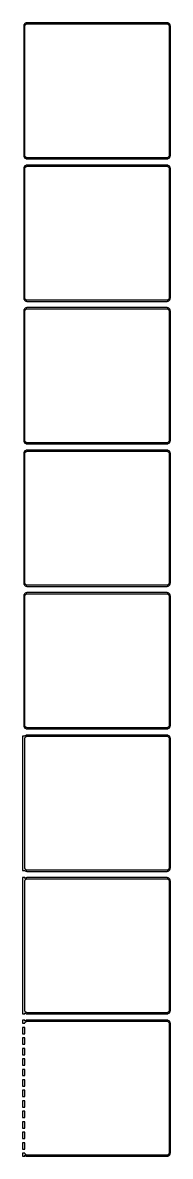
# Model space of a CAD drawing. Header units: metres. Extents: x -106 to 105, y 2963 to 6013.
# Drawn here: x -106 to 105, y 4391 to 6013 of the extents above; entities that cross this region are included whole.
import ezdxf

# ---------------------------------------------------------------- set-up
doc = ezdxf.new("R2010")
doc.units = ezdxf.units.M

msp = doc.modelspace()

# ---------------------------------------------------------------- linework, layer by layer
for p, q in [((-104.961, 6009.13), (-105, 6008.5)), ((-105, 6008.5), (-105, 5823.5)), ((-104.843, 6009.74), (-104.961, 6009.13)), ((-104.649, 6010.34), (-104.843, 6009.74)), ((-104.382, 6010.91), (-104.649, 6010.34)), ((-104.045, 6011.44), (-104.382, 6010.91)), ((-103.645, 6011.92), (-104.045, 6011.44)), ((-103.187, 6012.35), (-103.645, 6011.92)), ((-103.5, 6008), (-103.468, 6008.5)), ((-103.5, 5824), (-103.5, 6008)), ((-103.468, 6008.5), (-103.374, 6008.99)), ((-103.374, 6008.99), (-103.219, 6009.47)), ((-103.219, 6009.47), (-103.005, 6009.93)), ((-102.679, 6012.72), (-103.187, 6012.35)), ((-103.005, 6009.93), (-102.736, 6010.35)), ((-102.736, 6010.35), (-102.416, 6010.74)), ((-102.129, 6013.02), (-102.679, 6012.72)), ((-102.416, 6010.74), (-102.05, 6011.08)), ((-101.545, 6013.26), (-102.129, 6013.02)), ((-102.05, 6011.08), (-101.643, 6011.38)), ((-101.643, 6011.38), (-101.203, 6011.62)), ((-100.937, 6013.41), (-101.545, 6013.26)), ((-101.203, 6011.62), (-100.736, 6011.8)), ((-100.314, 6013.49), (-100.937, 6013.41)), ((-100.736, 6011.8), (-100.25, 6011.93)), ((100.314, 6013.49), (-100.314, 6013.49)), ((-100.25, 6011.93), (-99.7512, 6011.99)), ((-99.7512, 6011.99), (99.7512, 6011.99)), ((99.7512, 6011.99), (100.25, 6011.93)), ((100.25, 6011.93), (100.736, 6011.8)), ((100.937, 6013.41), (100.314, 6013.49)), ((100.736, 6011.8), (101.203, 6011.62)), ((101.545, 6013.26), (100.937, 6013.41)), ((101.203, 6011.62), (101.643, 6011.38)), ((102.129, 6013.02), (101.545, 6013.26)), ((101.643, 6011.38), (102.05, 6011.08)), ((102.05, 6011.08), (102.416, 6010.74)), ((102.679, 6012.72), (102.129, 6013.02)), ((102.416, 6010.74), (102.736, 6010.35)), ((103.187, 6012.35), (102.679, 6012.72)), ((102.736, 6010.35), (103.005, 6009.93)), ((103.005, 6009.93), (103.219, 6009.47)), ((103.645, 6011.92), (103.187, 6012.35)), ((103.219, 6009.47), (103.374, 6008.99)), ((103.374, 6008.99), (103.468, 6008.5)), ((103.468, 6008.5), (103.5, 6008)), ((103.5, 6008), (103.5, 5824)), ((104.045, 6011.44), (103.645, 6011.92)), ((104.382, 6010.91), (104.045, 6011.44)), ((104.649, 6010.34), (104.382, 6010.91)), ((104.843, 6009.74), (104.649, 6010.34)), ((104.961, 6009.13), (104.843, 6009.74)), ((105, 6008.5), (104.961, 6009.13)), ((105, 5823.5), (105, 6008.5)), ((-105, 5823.5), (-104.961, 5822.87)), ((-104.961, 5822.87), (-104.843, 5822.26)), ((-104.843, 5822.26), (-104.649, 5821.66)), ((-104.649, 5821.66), (-104.382, 5821.09)), ((-104.382, 5821.09), (-104.045, 5820.56)), ((-104.045, 5820.56), (-103.645, 5820.08)), ((-103.645, 5820.08), (-103.187, 5819.65)), ((-103.468, 5823.5), (-103.5, 5824)), ((-103.374, 5823.01), (-103.468, 5823.5)), ((-103.219, 5822.53), (-103.374, 5823.01)), ((-103.005, 5822.07), (-103.219, 5822.53)), ((-103.187, 5819.65), (-102.679, 5819.28)), ((-102.736, 5821.65), (-103.005, 5822.07)), ((-102.416, 5821.26), (-102.736, 5821.65)), ((-102.679, 5819.28), (-102.129, 5818.98)), ((-102.05, 5820.92), (-102.416, 5821.26)), ((-102.129, 5818.98), (-101.545, 5818.74)), ((-101.643, 5820.62), (-102.05, 5820.92)), ((-101.203, 5820.38), (-101.643, 5820.62)), ((-101.545, 5818.74), (-100.937, 5818.59)), ((-100.736, 5820.2), (-101.203, 5820.38)), ((-100.937, 5818.59), (-100.314, 5818.51)), ((-100.25, 5820.07), (-100.736, 5820.2)), ((-100.314, 5818.51), (100.314, 5818.51)), ((-99.7512, 5820.01), (-100.25, 5820.07)), ((99.7512, 5820.01), (-99.7512, 5820.01)), ((100.25, 5820.07), (99.7512, 5820.01)), ((100.736, 5820.2), (100.25, 5820.07)), ((100.314, 5818.51), (100.937, 5818.59)), ((101.203, 5820.38), (100.736, 5820.2)), ((100.937, 5818.59), (101.545, 5818.74)), ((101.643, 5820.62), (101.203, 5820.38)), ((101.545, 5818.74), (102.129, 5818.98)), ((102.05, 5820.92), (101.643, 5820.62)), ((102.416, 5821.26), (102.05, 5820.92)), ((102.129, 5818.98), (102.679, 5819.28)), ((102.736, 5821.65), (102.416, 5821.26)), ((102.679, 5819.28), (103.187, 5819.65)), ((103.005, 5822.07), (102.736, 5821.65)), ((103.219, 5822.53), (103.005, 5822.07)), ((103.187, 5819.65), (103.645, 5820.08)), ((103.374, 5823.01), (103.219, 5822.53)), ((103.468, 5823.5), (103.374, 5823.01)), ((103.5, 5824), (103.468, 5823.5)), ((103.645, 5820.08), (104.045, 5820.56)), ((104.045, 5820.56), (104.382, 5821.09)), ((104.382, 5821.09), (104.649, 5821.66)), ((104.649, 5821.66), (104.843, 5822.26)), ((104.843, 5822.26), (104.961, 5822.87)), ((104.961, 5822.87), (105, 5823.5)), ((-104.961, 5805.13), (-105, 5804.5)), ((-105, 5804.5), (-105, 5619.5)), ((-104.843, 5805.74), (-104.961, 5805.13)), ((-104.649, 5806.34), (-104.843, 5805.74)), ((-104.382, 5806.91), (-104.649, 5806.34)), ((-104.045, 5807.44), (-104.382, 5806.91)), ((-103.645, 5807.92), (-104.045, 5807.44)), ((-103.187, 5808.35), (-103.645, 5807.92)), ((-103.5, 5804), (-103.468, 5804.5)), ((-103.5, 5620), (-103.5, 5804)), ((-103.468, 5804.5), (-103.374, 5804.99)), ((-103.374, 5804.99), (-103.219, 5805.47)), ((-103.219, 5805.47), (-103.005, 5805.93)), ((-102.679, 5808.72), (-103.187, 5808.35)), ((-103.005, 5805.93), (-102.736, 5806.35)), ((-102.736, 5806.35), (-102.416, 5806.74)), ((-102.129, 5809.02), (-102.679, 5808.72)), ((-102.416, 5806.74), (-102.05, 5807.08)), ((-101.545, 5809.26), (-102.129, 5809.02)), ((-102.05, 5807.08), (-101.643, 5807.38)), ((-101.643, 5807.38), (-101.203, 5807.62)), ((-100.937, 5809.41), (-101.545, 5809.26)), ((-101.203, 5807.62), (-100.736, 5807.8)), ((-100.314, 5809.49), (-100.937, 5809.41)), ((-100.736, 5807.8), (-100.25, 5807.93)), ((100.314, 5809.49), (-100.314, 5809.49)), ((-100.25, 5807.93), (-99.7512, 5807.99)), ((-99.7512, 5807.99), (99.7512, 5807.99)), ((99.7512, 5807.99), (100.25, 5807.93)), ((100.25, 5807.93), (100.736, 5807.8)), ((100.937, 5809.41), (100.314, 5809.49)), ((100.736, 5807.8), (101.203, 5807.62)), ((101.545, 5809.26), (100.937, 5809.41)), ((101.203, 5807.62), (101.643, 5807.38)), ((102.129, 5809.02), (101.545, 5809.26)), ((101.643, 5807.38), (102.05, 5807.08)), ((102.05, 5807.08), (102.416, 5806.74)), ((102.679, 5808.72), (102.129, 5809.02)), ((102.416, 5806.74), (102.736, 5806.35)), ((103.187, 5808.35), (102.679, 5808.72)), ((102.736, 5806.35), (103.005, 5805.93)), ((103.005, 5805.93), (103.219, 5805.47)), ((103.645, 5807.92), (103.187, 5808.35)), ((103.219, 5805.47), (103.374, 5804.99)), ((103.374, 5804.99), (103.468, 5804.5)), ((103.468, 5804.5), (103.5, 5804)), ((103.5, 5804), (103.5, 5620)), ((104.045, 5807.44), (103.645, 5807.92)), ((104.382, 5806.91), (104.045, 5807.44)), ((104.649, 5806.34), (104.382, 5806.91)), ((104.843, 5805.74), (104.649, 5806.34)), ((104.961, 5805.13), (104.843, 5805.74)), ((105, 5804.5), (104.961, 5805.13)), ((105, 5619.5), (105, 5804.5)), ((-105, 5619.5), (-104.961, 5618.87)), ((-104.961, 5618.87), (-104.843, 5618.26)), ((-104.843, 5618.26), (-104.649, 5617.66)), ((-104.649, 5617.66), (-104.382, 5617.09)), ((-104.382, 5617.09), (-104.045, 5616.56)), ((-104.045, 5616.56), (-103.645, 5616.08)), ((-103.645, 5616.08), (-103.187, 5615.65)), ((-103.468, 5619.5), (-103.5, 5620)), ((-103.374, 5619.01), (-103.468, 5619.5)), ((-103.219, 5618.53), (-103.374, 5619.01)), ((-103.005, 5618.07), (-103.219, 5618.53)), ((-103.187, 5615.65), (-102.679, 5615.28)), ((-102.736, 5617.65), (-103.005, 5618.07)), ((-102.416, 5617.26), (-102.736, 5617.65)), ((-102.05, 5616.92), (-102.416, 5617.26)), ((-101.643, 5616.62), (-102.05, 5616.92)), ((-101.203, 5616.38), (-101.643, 5616.62)), ((-100.736, 5616.2), (-101.203, 5616.38)), ((-100.25, 5616.07), (-100.736, 5616.2)), ((-99.7512, 5616.01), (-100.25, 5616.07)), ((99.7512, 5616.01), (-99.7512, 5616.01)), ((100.25, 5616.07), (99.7512, 5616.01)), ((100.736, 5616.2), (100.25, 5616.07)), ((101.203, 5616.38), (100.736, 5616.2)), ((101.643, 5616.62), (101.203, 5616.38)), ((102.05, 5616.92), (101.643, 5616.62)), ((102.416, 5617.26), (102.05, 5616.92)), ((102.736, 5617.65), (102.416, 5617.26)), ((102.679, 5615.28), (103.187, 5615.65)), ((103.005, 5618.07), (102.736, 5617.65)), ((103.219, 5618.53), (103.005, 5618.07)), ((103.187, 5615.65), (103.645, 5616.08)), ((103.374, 5619.01), (103.219, 5618.53)), ((103.468, 5619.5), (103.374, 5619.01)), ((103.5, 5620), (103.468, 5619.5)), ((103.645, 5616.08), (104.045, 5616.56)), ((104.045, 5616.56), (104.382, 5617.09)), ((104.382, 5617.09), (104.649, 5617.66)), ((104.649, 5617.66), (104.843, 5618.26)), ((104.843, 5618.26), (104.961, 5618.87)), ((104.961, 5618.87), (105, 5619.5)), ((-104.961, 5601.13), (-105, 5600.5)), ((-105, 5600.5), (-105, 5415.5)), ((-104.843, 5601.74), (-104.961, 5601.13)), ((-104.649, 5602.34), (-104.843, 5601.74)), ((-104.382, 5602.91), (-104.649, 5602.34)), ((-104.045, 5603.44), (-104.382, 5602.91)), ((-103.645, 5603.92), (-104.045, 5603.44)), ((-103.187, 5604.35), (-103.645, 5603.92)), ((-103.5, 5600), (-103.468, 5600.5)), ((-103.5, 5416), (-103.5, 5600)), ((-103.468, 5600.5), (-103.374, 5600.99)), ((-103.374, 5600.99), (-103.219, 5601.47)), ((-103.219, 5601.47), (-103.005, 5601.93)), ((-102.679, 5604.72), (-103.187, 5604.35)), ((-103.005, 5601.93), (-102.736, 5602.35)), ((-102.736, 5602.35), (-102.416, 5602.74)), ((-102.679, 5615.28), (-102.129, 5614.98)), ((-102.129, 5605.02), (-102.679, 5604.72)), ((-102.416, 5602.74), (-102.05, 5603.08)), ((-102.129, 5614.98), (-101.545, 5614.74)), ((-101.545, 5605.26), (-102.129, 5605.02)), ((-102.05, 5603.08), (-101.643, 5603.38)), ((-101.643, 5603.38), (-101.203, 5603.62)), ((-101.545, 5614.74), (-100.937, 5614.59)), ((-100.937, 5605.41), (-101.545, 5605.26)), ((-101.203, 5603.62), (-100.736, 5603.8)), ((-100.937, 5614.59), (-100.314, 5614.51)), ((-100.314, 5605.49), (-100.937, 5605.41)), ((-100.736, 5603.8), (-100.25, 5603.93)), ((-100.314, 5614.51), (100.314, 5614.51)), ((100.314, 5605.49), (-100.314, 5605.49)), ((-100.25, 5603.93), (-99.7512, 5603.99)), ((-99.7512, 5603.99), (99.7512, 5603.99)), ((99.7512, 5603.99), (100.25, 5603.93)), ((100.25, 5603.93), (100.736, 5603.8)), ((100.314, 5614.51), (100.937, 5614.59)), ((100.937, 5605.41), (100.314, 5605.49)), ((100.736, 5603.8), (101.203, 5603.62)), ((100.937, 5614.59), (101.545, 5614.74)), ((101.545, 5605.26), (100.937, 5605.41)), ((101.203, 5603.62), (101.643, 5603.38)), ((101.545, 5614.74), (102.129, 5614.98)), ((102.129, 5605.02), (101.545, 5605.26)), ((101.643, 5603.38), (102.05, 5603.08)), ((102.05, 5603.08), (102.416, 5602.74)), ((102.129, 5614.98), (102.679, 5615.28)), ((102.679, 5604.72), (102.129, 5605.02)), ((102.416, 5602.74), (102.736, 5602.35)), ((103.187, 5604.35), (102.679, 5604.72)), ((102.736, 5602.35), (103.005, 5601.93)), ((103.005, 5601.93), (103.219, 5601.47)), ((103.645, 5603.92), (103.187, 5604.35)), ((103.219, 5601.47), (103.374, 5600.99)), ((103.374, 5600.99), (103.468, 5600.5)), ((103.468, 5600.5), (103.5, 5600)), ((103.5, 5600), (103.5, 5416)), ((104.045, 5603.44), (103.645, 5603.92)), ((104.382, 5602.91), (104.045, 5603.44)), ((104.649, 5602.34), (104.382, 5602.91)), ((104.843, 5601.74), (104.649, 5602.34)), ((104.961, 5601.13), (104.843, 5601.74)), ((105, 5600.5), (104.961, 5601.13)), ((105, 5415.5), (105, 5600.5)), ((-105, 5415.5), (-104.961, 5414.87)), ((-104.961, 5414.87), (-104.843, 5414.26)), ((-104.843, 5414.26), (-104.649, 5413.66)), ((-104.649, 5413.66), (-104.382, 5413.09)), ((-104.382, 5413.09), (-104.045, 5412.56)), ((-104.045, 5412.56), (-103.645, 5412.08)), ((-103.645, 5412.08), (-103.187, 5411.65)), ((-103.468, 5415.5), (-103.5, 5416)), ((-103.374, 5415.01), (-103.468, 5415.5)), ((-103.219, 5414.53), (-103.374, 5415.01)), ((-103.005, 5414.07), (-103.219, 5414.53)), ((-103.187, 5411.65), (-102.679, 5411.28)), ((-102.736, 5413.65), (-103.005, 5414.07)), ((-102.416, 5413.26), (-102.736, 5413.65)), ((-102.679, 5411.28), (-102.129, 5410.98)), ((-102.05, 5412.92), (-102.416, 5413.26)), ((-102.129, 5410.98), (-101.545, 5410.74)), ((-101.643, 5412.62), (-102.05, 5412.92)), ((-101.203, 5412.38), (-101.643, 5412.62)), ((-101.545, 5410.74), (-100.937, 5410.59)), ((-100.736, 5412.2), (-101.203, 5412.38)), ((-100.937, 5410.59), (-100.314, 5410.51)), ((-100.25, 5412.07), (-100.736, 5412.2)), ((-100.314, 5410.51), (100.314, 5410.51)), ((-99.7512, 5412.01), (-100.25, 5412.07)), ((99.7512, 5412.01), (-99.7512, 5412.01)), ((100.25, 5412.07), (99.7512, 5412.01)), ((100.736, 5412.2), (100.25, 5412.07)), ((100.314, 5410.51), (100.937, 5410.59)), ((101.203, 5412.38), (100.736, 5412.2)), ((100.937, 5410.59), (101.545, 5410.74)), ((101.643, 5412.62), (101.203, 5412.38)), ((101.545, 5410.74), (102.129, 5410.98)), ((102.05, 5412.92), (101.643, 5412.62)), ((102.416, 5413.26), (102.05, 5412.92)), ((102.129, 5410.98), (102.679, 5411.28)), ((102.736, 5413.65), (102.416, 5413.26)), ((102.679, 5411.28), (103.187, 5411.65)), ((103.005, 5414.07), (102.736, 5413.65)), ((103.219, 5414.53), (103.005, 5414.07)), ((103.187, 5411.65), (103.645, 5412.08)), ((103.374, 5415.01), (103.219, 5414.53)), ((103.468, 5415.5), (103.374, 5415.01)), ((103.5, 5416), (103.468, 5415.5)), ((103.645, 5412.08), (104.045, 5412.56)), ((104.045, 5412.56), (104.382, 5413.09)), ((104.382, 5413.09), (104.649, 5413.66)), ((104.649, 5413.66), (104.843, 5414.26)), ((104.843, 5414.26), (104.961, 5414.87)), ((104.961, 5414.87), (105, 5415.5)), ((-104.961, 5397.13), (-105, 5396.5)), ((-105, 5396.5), (-105, 5211.5)), ((-104.843, 5397.74), (-104.961, 5397.13)), ((-104.649, 5398.34), (-104.843, 5397.74)), ((-104.382, 5398.91), (-104.649, 5398.34)), ((-104.045, 5399.44), (-104.382, 5398.91)), ((-103.645, 5399.92), (-104.045, 5399.44)), ((-103.187, 5400.35), (-103.645, 5399.92)), ((-103.5, 5396), (-103.468, 5396.5)), ((-103.5, 5212), (-103.5, 5396)), ((-103.468, 5396.5), (-103.374, 5396.99)), ((-103.374, 5396.99), (-103.219, 5397.47)), ((-103.219, 5397.47), (-103.005, 5397.93)), ((-102.679, 5400.72), (-103.187, 5400.35)), ((-103.005, 5397.93), (-102.736, 5398.35)), ((-102.736, 5398.35), (-102.416, 5398.74)), ((-102.129, 5401.02), (-102.679, 5400.72)), ((-102.416, 5398.74), (-102.05, 5399.08)), ((-101.545, 5401.26), (-102.129, 5401.02)), ((-102.05, 5399.08), (-101.643, 5399.38)), ((-101.643, 5399.38), (-101.203, 5399.62)), ((-100.937, 5401.41), (-101.545, 5401.26)), ((-101.203, 5399.62), (-100.736, 5399.8)), ((-100.314, 5401.49), (-100.937, 5401.41)), ((-100.736, 5399.8), (-100.25, 5399.93)), ((100.314, 5401.49), (-100.314, 5401.49)), ((-100.25, 5399.93), (-99.7512, 5399.99)), ((-99.7512, 5399.99), (99.7512, 5399.99)), ((99.7512, 5399.99), (100.25, 5399.93)), ((100.25, 5399.93), (100.736, 5399.8)), ((100.937, 5401.41), (100.314, 5401.49)), ((100.736, 5399.8), (101.203, 5399.62)), ((101.545, 5401.26), (100.937, 5401.41)), ((101.203, 5399.62), (101.643, 5399.38)), ((102.129, 5401.02), (101.545, 5401.26)), ((101.643, 5399.38), (102.05, 5399.08)), ((102.05, 5399.08), (102.416, 5398.74)), ((102.679, 5400.72), (102.129, 5401.02)), ((102.416, 5398.74), (102.736, 5398.35)), ((103.187, 5400.35), (102.679, 5400.72)), ((102.736, 5398.35), (103.005, 5397.93)), ((103.005, 5397.93), (103.219, 5397.47)), ((103.645, 5399.92), (103.187, 5400.35)), ((103.219, 5397.47), (103.374, 5396.99)), ((103.374, 5396.99), (103.468, 5396.5)), ((103.468, 5396.5), (103.5, 5396)), ((103.5, 5396), (103.5, 5212)), ((104.045, 5399.44), (103.645, 5399.92)), ((104.382, 5398.91), (104.045, 5399.44)), ((104.649, 5398.34), (104.382, 5398.91)), ((104.843, 5397.74), (104.649, 5398.34)), ((104.961, 5397.13), (104.843, 5397.74)), ((105, 5396.5), (104.961, 5397.13)), ((105, 5211.5), (105, 5396.5)), ((-105, 5211.5), (-104.961, 5210.87)), ((-104.961, 5210.87), (-104.843, 5210.26)), ((-104.843, 5210.26), (-104.649, 5209.66)), ((-103.468, 5211.5), (-103.5, 5212)), ((-103.374, 5211.01), (-103.468, 5211.5)), ((-103.219, 5210.53), (-103.374, 5211.01)), ((-103.005, 5210.07), (-103.219, 5210.53)), ((-102.736, 5209.65), (-103.005, 5210.07)), ((103.005, 5210.07), (102.736, 5209.65)), ((103.219, 5210.53), (103.005, 5210.07)), ((103.374, 5211.01), (103.219, 5210.53)), ((103.468, 5211.5), (103.374, 5211.01)), ((103.5, 5212), (103.468, 5211.5)), ((104.649, 5209.66), (104.843, 5210.26)), ((104.843, 5210.26), (104.961, 5210.87)), ((104.961, 5210.87), (105, 5211.5)), ((-104.843, 5193.74), (-104.961, 5193.13)), ((-104.649, 5194.34), (-104.843, 5193.74)), ((-104.649, 5209.66), (-104.382, 5209.09)), ((-104.382, 5194.91), (-104.649, 5194.34)), ((-104.382, 5209.09), (-104.045, 5208.56)), ((-104.045, 5195.44), (-104.382, 5194.91)), ((-104.045, 5208.56), (-103.645, 5208.08)), ((-103.645, 5195.92), (-104.045, 5195.44)), ((-103.645, 5208.08), (-103.187, 5207.65)), ((-103.187, 5196.35), (-103.645, 5195.92)), ((-103.219, 5193.47), (-103.005, 5193.93)), ((-103.187, 5207.65), (-102.679, 5207.28)), ((-102.679, 5196.72), (-103.187, 5196.35)), ((-103.005, 5193.93), (-102.736, 5194.35)), ((-102.416, 5209.26), (-102.736, 5209.65)), ((-102.736, 5194.35), (-102.416, 5194.74)), ((-102.679, 5207.28), (-102.129, 5206.98)), ((-102.129, 5197.02), (-102.679, 5196.72)), ((-102.05, 5208.92), (-102.416, 5209.26)), ((-102.416, 5194.74), (-102.05, 5195.08)), ((-102.129, 5206.98), (-101.545, 5206.74)), ((-101.545, 5197.26), (-102.129, 5197.02)), ((-101.643, 5208.62), (-102.05, 5208.92)), ((-102.05, 5195.08), (-101.643, 5195.38)), ((-101.203, 5208.38), (-101.643, 5208.62)), ((-101.643, 5195.38), (-101.203, 5195.62)), ((-101.545, 5206.74), (-100.937, 5206.59)), ((-100.937, 5197.41), (-101.545, 5197.26)), ((-100.736, 5208.2), (-101.203, 5208.38)), ((-101.203, 5195.62), (-100.736, 5195.8)), ((-100.937, 5206.59), (-100.314, 5206.51)), ((-100.314, 5197.49), (-100.937, 5197.41)), ((-100.25, 5208.07), (-100.736, 5208.2)), ((-100.736, 5195.8), (-100.25, 5195.93)), ((-100.314, 5206.51), (100.314, 5206.51)), ((100.314, 5197.49), (-100.314, 5197.49)), ((-99.7512, 5208.01), (-100.25, 5208.07)), ((-100.25, 5195.93), (-99.7512, 5195.99)), ((99.7512, 5208.01), (-99.7512, 5208.01)), ((-99.7512, 5195.99), (99.7512, 5195.99)), ((100.25, 5208.07), (99.7512, 5208.01)), ((99.7512, 5195.99), (100.25, 5195.93)), ((100.736, 5208.2), (100.25, 5208.07)), ((100.25, 5195.93), (100.736, 5195.8)), ((100.314, 5206.51), (100.937, 5206.59)), ((100.937, 5197.41), (100.314, 5197.49)), ((101.203, 5208.38), (100.736, 5208.2)), ((100.736, 5195.8), (101.203, 5195.62)), ((100.937, 5206.59), (101.545, 5206.74)), ((101.545, 5197.26), (100.937, 5197.41)), ((101.643, 5208.62), (101.203, 5208.38)), ((101.203, 5195.62), (101.643, 5195.38)), ((101.545, 5206.74), (102.129, 5206.98)), ((102.129, 5197.02), (101.545, 5197.26)), ((102.05, 5208.92), (101.643, 5208.62)), ((101.643, 5195.38), (102.05, 5195.08)), ((102.416, 5209.26), (102.05, 5208.92)), ((102.05, 5195.08), (102.416, 5194.74)), ((102.129, 5206.98), (102.679, 5207.28)), ((102.679, 5196.72), (102.129, 5197.02)), ((102.736, 5209.65), (102.416, 5209.26)), ((102.416, 5194.74), (102.736, 5194.35)), ((102.679, 5207.28), (103.187, 5207.65)), ((103.187, 5196.35), (102.679, 5196.72)), ((102.736, 5194.35), (103.005, 5193.93)), ((103.005, 5193.93), (103.219, 5193.47)), ((103.187, 5207.65), (103.645, 5208.08)), ((103.645, 5195.92), (103.187, 5196.35)), ((103.645, 5208.08), (104.045, 5208.56)), ((104.045, 5195.44), (103.645, 5195.92)), ((104.045, 5208.56), (104.382, 5209.09)), ((104.382, 5194.91), (104.045, 5195.44)), ((104.382, 5209.09), (104.649, 5209.66)), ((104.649, 5194.34), (104.382, 5194.91)), ((104.843, 5193.74), (104.649, 5194.34)), ((104.961, 5193.13), (104.843, 5193.74)), ((-104.961, 5193.13), (-105, 5192.5)), ((-105, 5192.5), (-105, 5007.5)), ((-103.5, 5192), (-103.468, 5192.5)), ((-103.5, 5008), (-103.5, 5192)), ((-103.468, 5192.5), (-103.374, 5192.99)), ((-103.374, 5192.99), (-103.219, 5193.47)), ((103.219, 5193.47), (103.374, 5192.99)), ((103.374, 5192.99), (103.468, 5192.5)), ((103.468, 5192.5), (103.5, 5192)), ((103.5, 5192), (103.5, 5008)), ((105, 5192.5), (104.961, 5193.13)), ((105, 5007.5), (105, 5192.5)), ((-105, 5007.5), (-104.961, 5006.87)), ((-104.961, 5006.87), (-104.843, 5006.26)), ((-104.843, 5006.26), (-104.649, 5005.66)), ((-104.649, 5005.66), (-104.382, 5005.09)), ((-104.382, 5005.09), (-104.045, 5004.56)), ((-104.045, 5004.56), (-103.645, 5004.08)), ((-103.645, 5004.08), (-103.187, 5003.65)), ((-103.468, 5007.5), (-103.5, 5008)), ((-103.374, 5007.01), (-103.468, 5007.5)), ((-103.219, 5006.53), (-103.374, 5007.01)), ((-103.005, 5006.07), (-103.219, 5006.53)), ((-103.187, 5003.65), (-102.679, 5003.28)), ((-102.736, 5005.65), (-103.005, 5006.07)), ((-102.416, 5005.26), (-102.736, 5005.65)), ((-102.679, 5003.28), (-102.129, 5002.98)), ((-102.05, 5004.92), (-102.416, 5005.26)), ((-102.129, 5002.98), (-101.545, 5002.74)), ((-101.643, 5004.62), (-102.05, 5004.92)), ((-101.203, 5004.38), (-101.643, 5004.62)), ((-101.545, 5002.74), (-100.937, 5002.59)), ((-100.736, 5004.2), (-101.203, 5004.38)), ((-100.937, 5002.59), (-100.314, 5002.51)), ((-100.25, 5004.07), (-100.736, 5004.2)), ((-100.314, 5002.51), (100.314, 5002.51)), ((-99.7512, 5004.01), (-100.25, 5004.07)), ((99.7512, 5004.01), (-99.7512, 5004.01)), ((100.25, 5004.07), (99.7512, 5004.01)), ((100.736, 5004.2), (100.25, 5004.07)), ((100.314, 5002.51), (100.937, 5002.59)), ((101.203, 5004.38), (100.736, 5004.2)), ((100.937, 5002.59), (101.545, 5002.74)), ((101.643, 5004.62), (101.203, 5004.38)), ((101.545, 5002.74), (102.129, 5002.98)), ((102.05, 5004.92), (101.643, 5004.62)), ((102.416, 5005.26), (102.05, 5004.92)), ((102.129, 5002.98), (102.679, 5003.28)), ((102.736, 5005.65), (102.416, 5005.26)), ((102.679, 5003.28), (103.187, 5003.65)), ((103.005, 5006.07), (102.736, 5005.65)), ((103.219, 5006.53), (103.005, 5006.07)), ((103.187, 5003.65), (103.645, 5004.08)), ((103.374, 5007.01), (103.219, 5006.53)), ((103.468, 5007.5), (103.374, 5007.01)), ((103.5, 5008), (103.468, 5007.5)), ((103.645, 5004.08), (104.045, 5004.56)), ((104.045, 5004.56), (104.382, 5005.09)), ((104.382, 5005.09), (104.649, 5005.66)), ((104.649, 5005.66), (104.843, 5006.26)), ((104.843, 5006.26), (104.961, 5006.87)), ((104.961, 5006.87), (105, 5007.5)), ((-103.5, 4992.06), (-106.5, 4992.06)), ((-106.5, 4992.06), (-106.5, 4799.94)), ((-103.187, 4992.35), (-103.5, 4992.06)), ((-103.5, 4988), (-103.468, 4988.5)), ((-103.5, 4804), (-103.5, 4988)), ((-103.468, 4988.5), (-103.374, 4988.99)), ((-103.374, 4988.99), (-103.219, 4989.47)), ((-103.219, 4989.47), (-103.005, 4989.93)), ((-102.679, 4992.72), (-103.187, 4992.35)), ((-103.005, 4989.93), (-102.736, 4990.35)), ((-102.736, 4990.35), (-102.416, 4990.74)), ((-102.129, 4993.02), (-102.679, 4992.72)), ((-102.416, 4990.74), (-102.05, 4991.08)), ((-101.545, 4993.26), (-102.129, 4993.02)), ((-102.05, 4991.08), (-101.643, 4991.38)), ((-101.643, 4991.38), (-101.203, 4991.62)), ((-100.937, 4993.41), (-101.545, 4993.26)), ((-101.203, 4991.62), (-100.736, 4991.8)), ((-100.314, 4993.49), (-100.937, 4993.41)), ((-100.736, 4991.8), (-100.25, 4991.93)), ((100.314, 4993.49), (-100.314, 4993.49)), ((-100.25, 4991.93), (-99.7512, 4991.99)), ((-99.7512, 4991.99), (99.7512, 4991.99)), ((99.7512, 4991.99), (100.25, 4991.93)), ((100.25, 4991.93), (100.736, 4991.8)), ((100.937, 4993.41), (100.314, 4993.49)), ((100.736, 4991.8), (101.203, 4991.62)), ((101.545, 4993.26), (100.937, 4993.41)), ((101.203, 4991.62), (101.643, 4991.38)), ((102.129, 4993.02), (101.545, 4993.26)), ((101.643, 4991.38), (102.05, 4991.08)), ((102.05, 4991.08), (102.416, 4990.74)), ((102.679, 4992.72), (102.129, 4993.02)), ((102.416, 4990.74), (102.736, 4990.35)), ((103.187, 4992.35), (102.679, 4992.72)), ((102.736, 4990.35), (103.005, 4989.93)), ((103.005, 4989.93), (103.219, 4989.47)), ((103.645, 4991.92), (103.187, 4992.35)), ((103.219, 4989.47), (103.374, 4988.99)), ((103.374, 4988.99), (103.468, 4988.5)), ((103.468, 4988.5), (103.5, 4988)), ((103.5, 4988), (103.5, 4804)), ((104.045, 4991.44), (103.645, 4991.92)), ((104.382, 4990.91), (104.045, 4991.44)), ((104.649, 4990.34), (104.382, 4990.91)), ((104.843, 4989.74), (104.649, 4990.34)), ((104.961, 4989.13), (104.843, 4989.74)), ((105, 4988.5), (104.961, 4989.13)), ((105, 4803.5), (105, 4988.5)), ((-106.5, 4799.94), (-103.5, 4799.94)), ((-103.5, 4789.47), (-106.5, 4789.47)), ((-106.5, 4789.47), (-106.5, 4594.53)), ((-103.468, 4803.5), (-103.5, 4804)), ((-103.5, 4799.94), (-103.187, 4799.65)), ((-103.5, 4788.06), (-103.5, 4789.47)), ((-103.187, 4788.35), (-103.5, 4788.06)), ((-103.374, 4803.01), (-103.468, 4803.5)), ((-103.219, 4802.53), (-103.374, 4803.01)), ((-103.005, 4802.07), (-103.219, 4802.53)), ((-103.187, 4799.65), (-102.679, 4799.28)), ((-102.679, 4788.72), (-103.187, 4788.35)), ((-102.736, 4801.65), (-103.005, 4802.07)), ((-102.416, 4801.26), (-102.736, 4801.65)), ((-102.679, 4799.28), (-102.129, 4798.98)), ((-102.129, 4789.02), (-102.679, 4788.72)), ((-102.05, 4800.92), (-102.416, 4801.26)), ((-102.129, 4798.98), (-101.545, 4798.74)), ((-101.545, 4789.26), (-102.129, 4789.02)), ((-101.643, 4800.62), (-102.05, 4800.92)), ((-101.203, 4800.38), (-101.643, 4800.62)), ((-101.545, 4798.74), (-100.937, 4798.59)), ((-100.937, 4789.41), (-101.545, 4789.26)), ((-100.736, 4800.2), (-101.203, 4800.38)), ((-101.203, 4787.62), (-100.736, 4787.8)), ((-100.937, 4798.59), (-100.314, 4798.51)), ((-100.314, 4789.49), (-100.937, 4789.41)), ((-100.25, 4800.07), (-100.736, 4800.2)), ((-100.736, 4787.8), (-100.25, 4787.93)), ((-100.314, 4798.51), (100.314, 4798.51)), ((100.314, 4789.49), (-100.314, 4789.49)), ((-99.7512, 4800.01), (-100.25, 4800.07)), ((-100.25, 4787.93), (-99.7512, 4787.99)), ((99.7512, 4800.01), (-99.7512, 4800.01)), ((-99.7512, 4787.99), (99.7512, 4787.99)), ((100.25, 4800.07), (99.7512, 4800.01)), ((99.7512, 4787.99), (100.25, 4787.93)), ((100.736, 4800.2), (100.25, 4800.07)), ((100.25, 4787.93), (100.736, 4787.8)), ((100.314, 4798.51), (100.937, 4798.59)), ((100.937, 4789.41), (100.314, 4789.49)), ((101.203, 4800.38), (100.736, 4800.2)), ((100.736, 4787.8), (101.203, 4787.62)), ((100.937, 4798.59), (101.545, 4798.74)), ((101.545, 4789.26), (100.937, 4789.41)), ((101.643, 4800.62), (101.203, 4800.38)), ((101.545, 4798.74), (102.129, 4798.98)), ((102.129, 4789.02), (101.545, 4789.26)), ((102.05, 4800.92), (101.643, 4800.62)), ((102.416, 4801.26), (102.05, 4800.92)), ((102.129, 4798.98), (102.679, 4799.28)), ((102.679, 4788.72), (102.129, 4789.02)), ((102.736, 4801.65), (102.416, 4801.26)), ((102.679, 4799.28), (103.187, 4799.65)), ((103.187, 4788.35), (102.679, 4788.72)), ((103.005, 4802.07), (102.736, 4801.65)), ((103.219, 4802.53), (103.005, 4802.07)), ((103.187, 4799.65), (103.645, 4800.08)), ((103.645, 4787.92), (103.187, 4788.35)), ((103.374, 4803.01), (103.219, 4802.53)), ((103.468, 4803.5), (103.374, 4803.01)), ((103.5, 4804), (103.468, 4803.5)), ((103.645, 4800.08), (104.045, 4800.56)), ((104.045, 4787.44), (103.645, 4787.92)), ((104.045, 4800.56), (104.382, 4801.09)), ((104.382, 4801.09), (104.649, 4801.66)), ((104.649, 4801.66), (104.843, 4802.26)), ((104.843, 4802.26), (104.961, 4802.87)), ((104.961, 4802.87), (105, 4803.5)), ((-103.5, 4784), (-103.468, 4784.5)), ((-103.5, 4600), (-103.5, 4784)), ((-103.468, 4784.5), (-103.374, 4784.99)), ((-103.374, 4784.99), (-103.219, 4785.47)), ((-103.219, 4785.47), (-103.005, 4785.93)), ((-103.005, 4785.93), (-102.736, 4786.35)), ((-102.736, 4786.35), (-102.416, 4786.74)), ((-102.416, 4786.74), (-102.05, 4787.08)), ((-102.05, 4787.08), (-101.643, 4787.38)), ((-101.643, 4787.38), (-101.203, 4787.62)), ((101.203, 4787.62), (101.643, 4787.38)), ((101.643, 4787.38), (102.05, 4787.08)), ((102.05, 4787.08), (102.416, 4786.74)), ((102.416, 4786.74), (102.736, 4786.35)), ((102.736, 4786.35), (103.005, 4785.93)), ((103.005, 4785.93), (103.219, 4785.47)), ((103.219, 4785.47), (103.374, 4784.99)), ((103.374, 4784.99), (103.468, 4784.5)), ((103.468, 4784.5), (103.5, 4784)), ((103.5, 4784), (103.5, 4600)), ((104.382, 4786.91), (104.045, 4787.44)), ((104.649, 4786.34), (104.382, 4786.91)), ((104.843, 4785.74), (104.649, 4786.34)), ((104.961, 4785.13), (104.843, 4785.74)), ((105, 4784.5), (104.961, 4785.13)), ((105, 4599.5), (105, 4784.5)), ((-106.5, 4594.53), (-103.5, 4594.53)), ((-103.468, 4599.5), (-103.5, 4600)), ((-103.5, 4594.53), (-103.5, 4595.94)), ((-103.5, 4595.94), (-103.187, 4595.65)), ((-103.374, 4599.01), (-103.468, 4599.5)), ((-103.219, 4598.53), (-103.374, 4599.01)), ((-103.005, 4598.07), (-103.219, 4598.53)), ((-103.187, 4595.65), (-102.679, 4595.28)), ((-102.736, 4597.65), (-103.005, 4598.07)), ((-102.416, 4597.26), (-102.736, 4597.65)), ((-102.679, 4595.28), (-102.129, 4594.98)), ((-102.05, 4596.92), (-102.416, 4597.26)), ((-102.129, 4594.98), (-101.545, 4594.74)), ((-101.643, 4596.62), (-102.05, 4596.92)), ((-101.203, 4596.38), (-101.643, 4596.62)), ((-101.545, 4594.74), (-100.937, 4594.59)), ((-100.736, 4596.2), (-101.203, 4596.38)), ((-100.937, 4594.59), (-100.314, 4594.51)), ((-100.25, 4596.07), (-100.736, 4596.2)), ((-100.314, 4594.51), (100.314, 4594.51)), ((-99.7512, 4596.01), (-100.25, 4596.07)), ((99.7512, 4596.01), (-99.7512, 4596.01)), ((100.25, 4596.07), (99.7512, 4596.01)), ((100.736, 4596.2), (100.25, 4596.07)), ((100.314, 4594.51), (100.937, 4594.59)), ((101.203, 4596.38), (100.736, 4596.2)), ((100.937, 4594.59), (101.545, 4594.74)), ((101.643, 4596.62), (101.203, 4596.38)), ((101.545, 4594.74), (102.129, 4594.98)), ((102.05, 4596.92), (101.643, 4596.62)), ((102.416, 4597.26), (102.05, 4596.92)), ((102.129, 4594.98), (102.679, 4595.28)), ((102.736, 4597.65), (102.416, 4597.26)), ((102.679, 4595.28), (103.187, 4595.65)), ((103.005, 4598.07), (102.736, 4597.65)), ((103.219, 4598.53), (103.005, 4598.07)), ((103.187, 4595.65), (103.645, 4596.08)), ((103.374, 4599.01), (103.219, 4598.53)), ((103.468, 4599.5), (103.374, 4599.01)), ((103.5, 4600), (103.468, 4599.5)), ((103.645, 4596.08), (104.045, 4596.56)), ((104.045, 4596.56), (104.382, 4597.09)), ((104.382, 4597.09), (104.649, 4597.66)), ((104.649, 4597.66), (104.843, 4598.26)), ((104.843, 4598.26), (104.961, 4598.87)), ((104.961, 4598.87), (105, 4599.5)), ((-103.5, 4585.49), (-106.5, 4585.49)), ((-106.5, 4585.49), (-106.5, 4580.99)), ((-106.5, 4580.99), (-103.374, 4580.99)), ((-103.5, 4584.06), (-103.5, 4585.49)), ((-103.187, 4584.35), (-103.5, 4584.06)), ((-103.374, 4580.99), (-103.219, 4581.47)), ((-103.374, 4580.99), (-103.374, 4580.99)), ((-103.219, 4581.47), (-103.005, 4581.93)), ((-102.679, 4584.72), (-103.187, 4584.35)), ((-103.005, 4581.93), (-102.736, 4582.35)), ((-102.736, 4582.35), (-102.416, 4582.74)), ((-102.129, 4585.02), (-102.679, 4584.72)), ((-102.416, 4582.74), (-102.05, 4583.08)), ((-101.545, 4585.26), (-102.129, 4585.02)), ((-102.05, 4583.08), (-101.643, 4583.38)), ((-101.643, 4583.38), (-101.203, 4583.62)), ((-100.937, 4585.41), (-101.545, 4585.26)), ((-101.203, 4583.62), (-100.736, 4583.8)), ((-100.314, 4585.49), (-100.937, 4585.41)), ((-100.736, 4583.8), (-100.25, 4583.93)), ((100.314, 4585.49), (-100.314, 4585.49)), ((-100.25, 4583.93), (-99.7512, 4583.99)), ((-99.7512, 4583.99), (99.7512, 4583.99)), ((99.7512, 4583.99), (100.25, 4583.93)), ((100.25, 4583.93), (100.736, 4583.8)), ((100.937, 4585.41), (100.314, 4585.49)), ((100.736, 4583.8), (101.203, 4583.62)), ((101.545, 4585.26), (100.937, 4585.41)), ((101.203, 4583.62), (101.643, 4583.38)), ((102.129, 4585.02), (101.545, 4585.26)), ((101.643, 4583.38), (102.05, 4583.08)), ((102.05, 4583.08), (102.416, 4582.74)), ((102.679, 4584.72), (102.129, 4585.02)), ((102.416, 4582.74), (102.736, 4582.35)), ((103.187, 4584.35), (102.679, 4584.72)), ((102.736, 4582.35), (103.005, 4581.93)), ((103.005, 4581.93), (103.219, 4581.47)), ((103.645, 4583.92), (103.187, 4584.35)), ((103.219, 4581.47), (103.374, 4580.99)), ((103.374, 4580.99), (103.468, 4580.5)), ((103.468, 4580.5), (103.5, 4580)), ((103.5, 4580), (103.5, 4396)), ((104.045, 4583.44), (103.645, 4583.92)), ((104.382, 4582.91), (104.045, 4583.44)), ((104.649, 4582.34), (104.382, 4582.91)), ((104.843, 4581.74), (104.649, 4582.34)), ((104.961, 4581.13), (104.843, 4581.74)), ((105, 4580.5), (104.961, 4581.13)), ((105, 4395.5), (105, 4580.5)), ((-103.5, 4575.01), (-106.5, 4575.01)), ((-106.5, 4575.01), (-106.5, 4565.99)), ((-106.5, 4565.99), (-103.5, 4565.99)), ((-103.5, 4565.99), (-103.5, 4575.01)), ((-103.5, 4560.01), (-106.5, 4560.01)), ((-106.5, 4560.01), (-106.5, 4550.99)), ((-106.5, 4550.99), (-103.5, 4550.99)), ((-103.5, 4545.01), (-106.5, 4545.01)), ((-106.5, 4545.01), (-106.5, 4535.99)), ((-103.5, 4550.99), (-103.5, 4560.01)), ((-103.5, 4535.99), (-103.5, 4545.01)), ((-106.5, 4535.99), (-103.5, 4535.99)), ((-103.5, 4530.01), (-106.5, 4530.01)), ((-106.5, 4530.01), (-106.5, 4520.99)), ((-103.5, 4520.99), (-103.5, 4530.01)), ((-106.5, 4520.99), (-103.5, 4520.99)), ((-103.5, 4515.01), (-106.5, 4515.01)), ((-106.5, 4515.01), (-106.5, 4505.99)), ((-103.5, 4505.99), (-103.5, 4515.01)), ((-106.5, 4505.99), (-103.5, 4505.99)), ((-103.5, 4500.01), (-106.5, 4500.01)), ((-106.5, 4500.01), (-106.5, 4490.99)), ((-103.5, 4490.99), (-103.5, 4500.01)), ((-106.5, 4490.99), (-103.5, 4490.99)), ((-103.5, 4485.01), (-106.5, 4485.01)), ((-106.5, 4485.01), (-106.5, 4475.99)), ((-103.5, 4475.99), (-103.5, 4485.01)), ((-106.5, 4475.99), (-103.5, 4475.99)), ((-103.5, 4470.01), (-106.5, 4470.01)), ((-106.5, 4470.01), (-106.5, 4460.99)), ((-103.5, 4460.99), (-103.5, 4470.01)), ((-106.5, 4460.99), (-103.5, 4460.99)), ((-103.5, 4455.01), (-106.5, 4455.01)), ((-106.5, 4455.01), (-106.5, 4445.99)), ((-103.5, 4445.99), (-103.5, 4455.01)), ((-106.5, 4445.99), (-103.5, 4445.99)), ((-103.5, 4440.01), (-106.5, 4440.01)), ((-106.5, 4440.01), (-106.5, 4430.99)), ((-106.5, 4430.99), (-103.5, 4430.99)), ((-103.5, 4430.99), (-103.5, 4440.01)), ((-103.5, 4425.01), (-106.5, 4425.01)), ((-106.5, 4425.01), (-106.5, 4415.99)), ((-106.5, 4415.99), (-103.5, 4415.99)), ((-103.5, 4415.99), (-103.5, 4425.01)), ((-103.5, 4410.01), (-106.5, 4410.01)), ((-106.5, 4410.01), (-106.5, 4400.99)), ((-106.5, 4400.99), (-103.5, 4400.99)), ((-103.5, 4400.99), (-103.5, 4410.01)), ((-103.374, 4395.01), (-106.5, 4395.01)), ((-106.5, 4395.01), (-106.5, 4390.51)), ((-106.5, 4390.51), (-103.5, 4390.51)), ((-103.5, 4391.94), (-103.187, 4391.65)), ((-103.5, 4390.51), (-103.5, 4391.94)), ((-103.219, 4394.53), (-103.374, 4395.01)), ((-103.374, 4395.01), (-103.374, 4395.01)), ((-103.005, 4394.07), (-103.219, 4394.53)), ((-103.187, 4391.65), (-102.679, 4391.28)), ((-102.736, 4393.65), (-103.005, 4394.07)), ((-102.416, 4393.26), (-102.736, 4393.65)), ((-102.679, 4391.28), (-102.129, 4390.98)), ((-102.05, 4392.92), (-102.416, 4393.26)), ((-102.129, 4390.98), (-101.545, 4390.74)), ((-101.643, 4392.62), (-102.05, 4392.92)), ((-101.203, 4392.38), (-101.643, 4392.62)), ((-101.545, 4390.74), (-100.937, 4390.59)), ((-100.736, 4392.2), (-101.203, 4392.38)), ((-100.937, 4390.59), (-100.314, 4390.51)), ((-100.25, 4392.07), (-100.736, 4392.2)), ((-100.314, 4390.51), (100.314, 4390.51)), ((-99.7512, 4392.01), (-100.25, 4392.07)), ((99.7512, 4392.01), (-99.7512, 4392.01)), ((100.25, 4392.07), (99.7512, 4392.01)), ((100.736, 4392.2), (100.25, 4392.07)), ((100.314, 4390.51), (100.937, 4390.59)), ((101.203, 4392.38), (100.736, 4392.2)), ((100.937, 4390.59), (101.545, 4390.74)), ((101.643, 4392.62), (101.203, 4392.38)), ((101.545, 4390.74), (102.129, 4390.98)), ((102.05, 4392.92), (101.643, 4392.62)), ((102.416, 4393.26), (102.05, 4392.92)), ((102.129, 4390.98), (102.679, 4391.28)), ((102.736, 4393.65), (102.416, 4393.26)), ((102.679, 4391.28), (103.187, 4391.65)), ((103.005, 4394.07), (102.736, 4393.65)), ((103.219, 4394.53), (103.005, 4394.07)), ((103.187, 4391.65), (103.645, 4392.08)), ((103.374, 4395.01), (103.219, 4394.53)), ((103.468, 4395.5), (103.374, 4395.01)), ((103.5, 4396), (103.468, 4395.5)), ((103.645, 4392.08), (104.045, 4392.56)), ((104.045, 4392.56), (104.382, 4393.09)), ((104.382, 4393.09), (104.649, 4393.66)), ((104.649, 4393.66), (104.843, 4394.26)), ((104.843, 4394.26), (104.961, 4394.87)), ((104.961, 4394.87), (105, 4395.5))]:
    msp.add_line(p, q)

doc.saveas('drawing.dxf')
